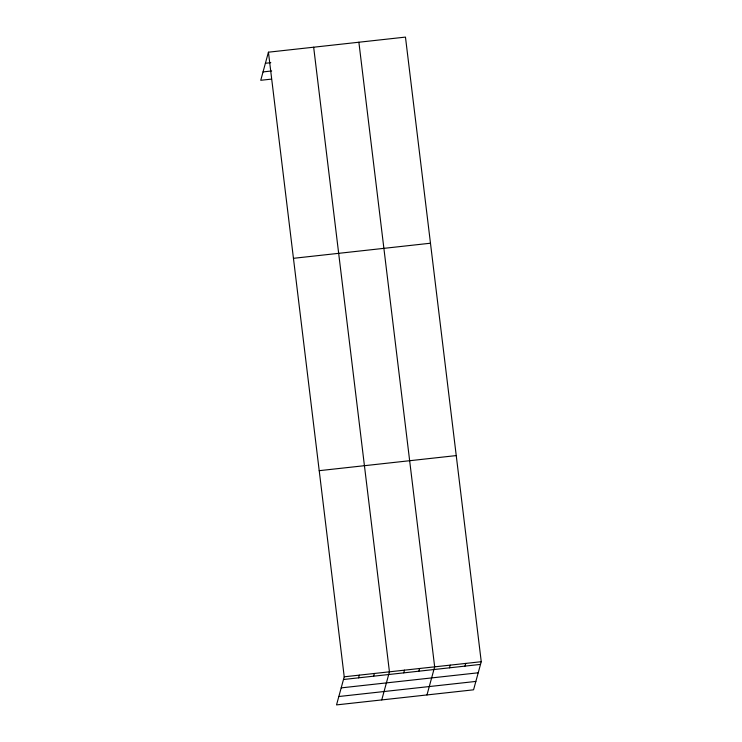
<?xml version="1.0" encoding="UTF-8"?>
<svg xmlns="http://www.w3.org/2000/svg" width="742" height="742" viewBox="0 0 742 742"><rect width="100%" height="100%" fill="white"/><g stroke="black" fill="none" stroke-linecap="round" stroke-linejoin="round"><path stroke-width="1.11" d="M268.437 52.19L344.223 676.797L336.534 704.9L473.563 689.81L481.252 661.706L405.466 37.1L268.437 52.19L260.748 80.294L271.516 79.106M358.553 677.845L359.295 675.137M373.625 676.185L374.367 673.476M381.75 699.919L389.439 671.816L313.662 47.21M403.769 672.864L404.511 670.156M418.85 671.204L419.582 668.496M426.975 694.939L434.664 666.835L358.878 42.229M449.448 667.828L450.19 665.129M464.984 666.121L465.716 663.413M265.404 63.283L270.793 62.69M263.039 71.918L271.655 70.963M293.442 258.318L430.481 243.218M319.208 470.678L456.247 455.588M344.223 676.797L481.252 661.706M343.481 679.505L480.51 664.405M341.19 687.88L478.219 672.79M338.825 696.515L475.854 681.425"/></g></svg>
